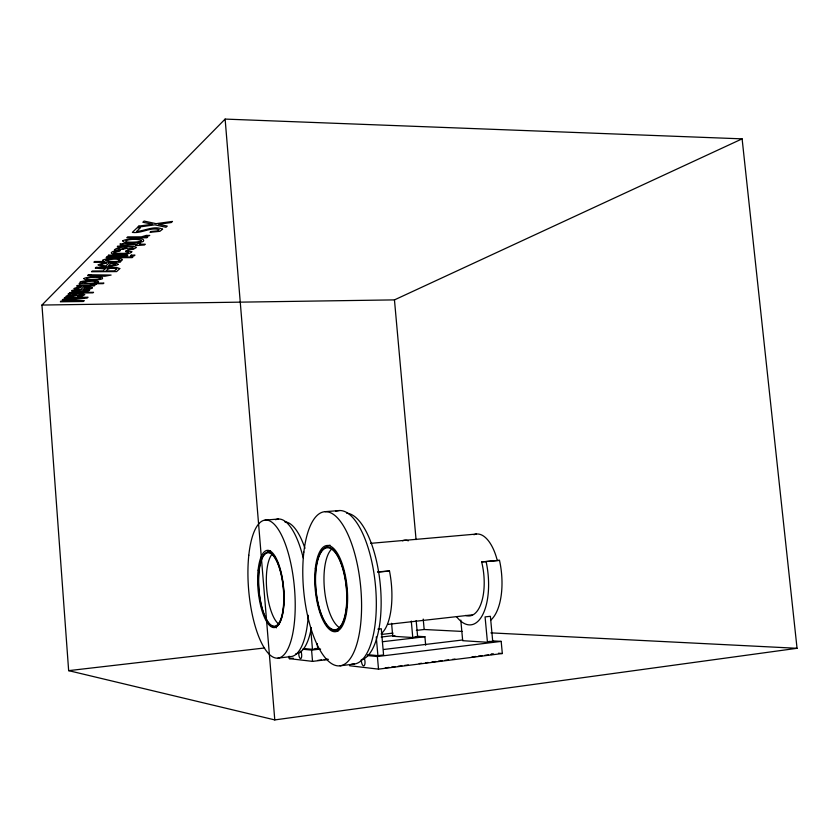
<?xml version="1.0" encoding="UTF-8"?>
<svg xmlns="http://www.w3.org/2000/svg" width="839" height="839" viewBox="0 0 839 839"><rect width="100%" height="100%" fill="white"/><g stroke="black" fill="none" stroke-linecap="round" stroke-linejoin="round"><path stroke-width="1.26" d="M41.95 305.05L225.125 119.086L742.116 138.855L797.05 648.295L274.783 719.914L68.651 670.644L41.95 305.05L394.456 299.89L742.116 138.855M385.258 667.865L389.107 667.383M391.666 667.057L395.515 666.575M398.085 666.25L401.923 665.767M404.492 665.442L408.341 664.96M419.164 663.597L421.723 663.271M425.562 662.789L428.121 662.464M431.959 661.981L435.798 661.499M438.357 661.174L442.195 660.692M444.754 660.377L448.592 659.884M452.431 659.402L455 659.087M472 656.937L475.828 656.455M478.377 656.14L482.215 655.658M484.764 655.332L488.602 654.85M491.151 654.525L493.71 654.21L491.224 654.011M349.601 665.746L378.515 669.144L502.32 653.529L501.187 641.395L492.21 640.849M340.057 665.809L354.32 664.048M367.671 654.661L377.907 655.637L383.58 654.944L381.273 628.747L377.865 629.135M487.449 642.265L492.745 641.615L490.385 616.298L485.078 616.906L487.449 642.265L462.688 640.692L460.789 620.063M367.367 655.553L377.403 656.528L501.187 641.395M383.57 649.501L462.656 639.979M317.719 660.419L321.578 659.947M324.158 659.632L328.028 659.16M289.109 656.245L289.308 658.646L312.538 661.373L327.997 659.506M277.971 658.122L290.965 656.57M289.308 658.646L293.178 658.185M391.582 623.272L392.736 636.256L395.117 635.972M303.728 648.505L312.465 649.344L317.645 648.736L317.194 643.534M392.736 636.256L412.767 637.525L417.644 636.948L416.165 620.535M302.564 649.218L311.584 650.099L320.592 649.04M382.406 641.741L424.912 636.728L425.667 645.201M68.651 670.644L264.568 647.97M381.346 634.462L393.019 633.109M416.375 630.404L424.167 629.502L462.111 631.421M381.168 637.032L394.047 635.532M387.796 624.405L472.042 614.893M377.718 571.883L389.495 571.002L389.946 573.425A51.116 20.146 84.2 0 1 381.21 633.665M465.624 615.406A40.733 18.521 83.8 0 0 481.659 561.92L499.488 560.358L499.992 562.696A49.459 22.905 83.7 0 1 490.563 620.325M377.77 572.135L389.495 571.002M481.659 561.92L499.488 560.358M370.639 543.347L476.405 534.055M265.103 520.086L278.506 519.037M325.05 511.664L339.218 510.573M490.888 632.868L797.05 648.295M417.193 636.256L424.912 636.728M415.127 636.791L417.644 636.948M489.011 641.384L492.745 641.615M498.471 653.235L502.32 653.529M315.128 648.505L317.645 648.736M486.106 561.648L486.599 564.007A49.658 22.58 83.8 0 1 481.985 616.025A49.658 22.58 83.8 0 1 456.468 616.581M394.456 299.89L416.06 539.613M423.223 619.077L424.167 629.502M411.288 621.08L412.767 637.525M376.26 636.895L377.907 655.637M377.403 656.528L378.515 669.144M310.808 629.785L312.465 649.344M311.584 650.099L312.538 661.373M225.125 119.086L274.783 719.914M335.621 511.391A77.115 29.145 84.4 0 1 375.211 582.979A77.115 29.145 84.4 0 1 351.845 664.1M346.643 513.174A73.895 28.201 84.3 0 1 380.13 583.168A73.895 28.201 84.3 0 1 361.777 659.769M337.781 631.389A43.292 16.035 84.4 0 1 333.314 629.711M324.756 548.444A43.292 16.035 84.4 0 1 330.031 545.193M284.799 521.879A66.187 22.643 84.7 0 1 304.956 548.328M311.374 627.614A66.187 22.643 84.7 0 1 295.863 653.728M276.398 627.792A38.762 12.868 84.7 0 1 276.125 627.74M273.619 626.565A38.762 12.868 84.7 0 1 273.346 626.355M266.257 553.195A38.762 12.868 84.7 0 1 270.525 550.604M308.312 615.291A69.05 23.387 84.7 0 1 288.973 656.528M275.622 519.729A69.05 23.387 84.7 0 1 303.267 558.05M300.771 651.179A4.164 1.426 83.7 0 1 301.6 656.989A4.164 1.426 83.7 0 1 299.659 657.745A4.164 1.426 83.7 0 1 298.831 651.934M278.936 624.226A36.78 12.333 84.7 0 1 266.802 590.037A36.78 12.333 84.7 0 1 272.318 553.929M402.552 540.809A35.92 15.039 84.2 0 1 408.31 540.83M364.315 658.447A4.656 1.772 83.1 0 1 364.818 664.383A4.656 1.772 83.1 0 1 362.616 665.128A4.656 1.772 83.1 0 1 361.347 659.444M340.382 628.107A41.059 15.354 84.4 0 1 324.63 590.813A41.059 15.354 84.4 0 1 331.594 549.126M473.899 534.737A39.926 18.552 83.7 0 1 497.149 559.97M162.577 229.194L159.861 231.323L150.024 232.319L150.926 231.491L157.543 230.872L159.221 229.645C150.296 226.834 141.539 233.756 132.342 232.382L137.051 227.841L140.323 227.862L136.537 231.48C145.063 230.851 154.198 225.366 162.577 229.194M117.408 246.383L119.715 247.086C101.918 254.657 134.838 245.712 133.202 248.176L127.727 249.865L133.275 249.34L136.432 247.442L133.779 246.414L120.302 246.236L120.732 245.858L117.408 246.383M131.775 251.721C130.915 255.318 104.466 255.517 112.961 251.501A6.827 1.458 -3.1 0 1 116.736 250.84L120.313 250.63L113.611 252.717A4.101 0.87 -3.1 0 0 114.849 253.305L124.466 253.378L128.556 252.382L128.189 251.637L125.546 251.343L126.311 250.63L131.775 251.721M68.63 295.622L72.804 296.02L76.569 294.499L68.63 295.622M90.706 274.804L111.105 275.056L104.812 276.241L87.665 275.454L88.577 274.594L90.706 274.804M70.581 293.828L82.379 293.891L84.844 294.625L82.348 296.052L77.555 296.503L78.111 295.989C95.594 291.521 52.784 300.719 70.151 294.552L68.032 294.059L70.581 293.828M117.754 248.512C119.904 250.704 124.476 248.438 127.046 247.127L121.613 247.274L117.754 248.512M123.155 243.73L137.114 244.212L137.9 243.488L140.595 243.499L139.809 244.222L145.262 244.233L144.413 244.998L135.614 245.596L136.275 244.988C132.08 243.604 122.83 247.033 119.946 244.034L123.155 243.73M80.072 282.261L81.813 283.299L78.96 283.876L103.249 283.655L103.9 283.068L95.143 283.152C107.497 280.058 82.306 279.723 80.072 282.261M93.318 284.211L89.259 285.312L77.282 285.491L76.664 286.089L94.23 285.921L94.849 285.354L91.829 285.386L96.433 284.19L93.318 284.211M82.683 282.271C96.779 285.984 103.554 278.087 82.683 282.271M102.767 260.289L102.893 261.076L104.277 261.485L94.597 261.516L93.895 262.208L120.145 262.135L120.879 261.464L118.393 261.464C132.415 258.024 105.399 257.384 102.767 260.289M105.452 260.384C123.364 264.631 125.053 255.78 105.452 260.384M92.311 287.84C88.189 291.899 60.932 289.675 81.352 286.833L76.034 288.637L81.016 289.319L83.732 286.76L90.371 286.98L92.311 287.84M146.196 235.434L141.34 236.86L127.675 236.881L126.846 237.678L146.867 237.762L147.695 237.007L144.245 236.986L149.751 235.455L146.196 235.434M118.068 264.285L117.827 264.704C112.185 266.781 102.232 268.312 97.985 264.883L101.54 263.551L106.459 263.016L101.676 264.337L100.68 265.313L105.861 265.921L109.007 262.953L116.076 263.268L118.068 264.285M100.586 278.055L99.998 278.621A4.205 0.818 -3 0 1 97.418 279.198C75.573 280.698 91.808 275.098 100.586 278.055M89.689 287.997L83.355 289.277L85.431 287.337L89.689 287.997M83.837 278.548C86.616 281.726 94.534 279.618 99.002 279.607A7.593 1.479 -3 0 0 102.473 278.695C104.246 274.835 86.532 276.744 83.837 278.548M115.258 264.453L113.527 265.376L108.357 265.9L110.758 263.645L115.258 264.453M141.361 240.51L140.616 241.213A4.677 1.028 -3.2 0 1 137.68 241.915C113.559 243.604 131.838 236.629 141.361 240.51M122.777 240.908C125.2 244.915 134.618 242.429 139.368 242.45A8.453 1.856 -3.2 0 0 143.343 241.338C146.594 236.65 125.273 238.633 122.777 240.908M116.705 268.784L114.503 270.892L105.945 270.934C108.304 267.798 113.517 267.379 116.705 268.784M119.778 268.564L116.611 271.595L91.545 271.731L92.3 271.007L103.113 270.945L105.179 268.91L95.258 268.155L96.202 267.242L107.665 268.165L116.495 267.41L119.778 268.564M60.974 301.222L60.377 301.788L83.323 301.474L84.278 300.624L66.176 299.617L87.099 298.097L88.053 297.237L64.802 297.53L64.204 298.107L83.806 297.845L62.894 299.376L62.275 299.974L80.366 300.97L60.974 301.222M69.941 292.57L69.375 293.115L92.94 292.853L93.538 292.308L79.873 292.454L88.787 290.902L89.584 290.168L81.708 291.553L72.311 290.284L71.546 291.018L79.16 291.993L69.941 292.57M106.857 256.965L106.123 257.678L132.153 257.636L132.94 256.923L106.857 256.965M108.734 255.161L107.969 255.885L126.993 255.864L127.79 255.14L108.734 255.161M138.865 226.09L137.701 227.212L154.827 224.842L165.975 227.254L167.276 226.09L158.456 224.244L171.208 222.555L172.477 221.423L156.085 223.667L144.077 221.066L142.84 222.262L152.572 224.244L138.865 226.09M131.324 255.129L130.517 255.864L134.125 255.853L134.943 255.129L131.324 255.129M315.317 568.339A43.324 15.962 84.4 0 0 335.348 631.715A43.324 15.962 84.4 0 0 342.836 565.738A43.324 15.962 84.4 0 0 315.317 568.339M303.854 552.104A77.44 28.557 84.4 0 0 339.459 665.872A77.44 28.557 84.4 0 0 353.177 548.349A77.44 28.557 84.4 0 0 303.854 552.104M258.108 570.184A38.783 12.805 84.8 0 0 274.238 627.582A38.783 12.805 84.8 0 0 280.278 569.094A38.783 12.805 84.8 0 0 258.108 570.184M248.795 555.282A69.312 22.894 84.8 0 0 277.489 658.154A69.312 22.894 84.8 0 0 288.48 553.866A69.312 22.894 84.8 0 0 248.795 555.282M259.125 570.971A36.864 12.176 84.8 0 0 274.143 626.219A36.864 12.176 84.8 0 0 280.32 571.265A36.864 12.176 84.8 0 0 259.125 570.971M258.842 571.82A37.419 12.365 84.8 0 0 274.615 626.754A37.419 12.365 84.8 0 0 280.163 569.891A37.419 12.365 84.8 0 0 258.842 571.82M316.093 569.261A41.163 15.165 84.4 0 0 335.013 629.732A41.163 15.165 84.4 0 0 342.291 567.269A41.163 15.165 84.4 0 0 316.093 569.261M315.884 568.957A41.782 15.396 84.4 0 0 335.076 630.351A41.782 15.396 84.4 0 0 342.48 566.965A41.782 15.396 84.4 0 0 315.884 568.957"/></g></svg>
